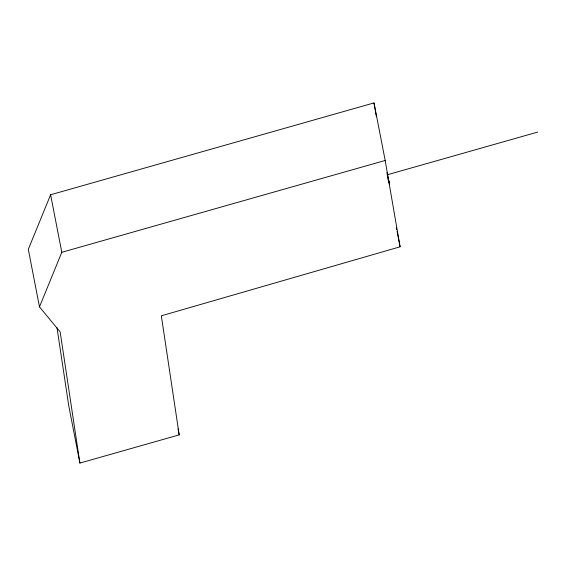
<?xml version="1.0" encoding="UTF-8"?>
<svg xmlns="http://www.w3.org/2000/svg" width="566" height="566" viewBox="0 0 566 566"><rect width="100%" height="100%" fill="white"/><g stroke="black" fill="none" stroke-linecap="round" stroke-linejoin="round"><path stroke-width="0.85" d="M50.615 194.761L28.3 249.337L39.486 306.878L60.159 331.909L79.898 463.08L179.189 434.879L161.338 315.814L400.091 246.804L385.184 160.468L373.999 102.92L50.615 194.761L61.8 252.302L39.486 306.878M61.8 252.302L385.184 160.468M387.045 174.859L537.7 132.076M386.903 172.623L389.67 184.396L388.014 179.528M387.484 176.451L389.67 184.396M396.419 227.907L396.752 229.626M397.084 231.345L400.091 246.804M178.021 428.872L179.189 434.879M79.898 463.08L68.712 405.532L57.003 327.707M373.999 102.92L376.383 116.737"/></g></svg>
